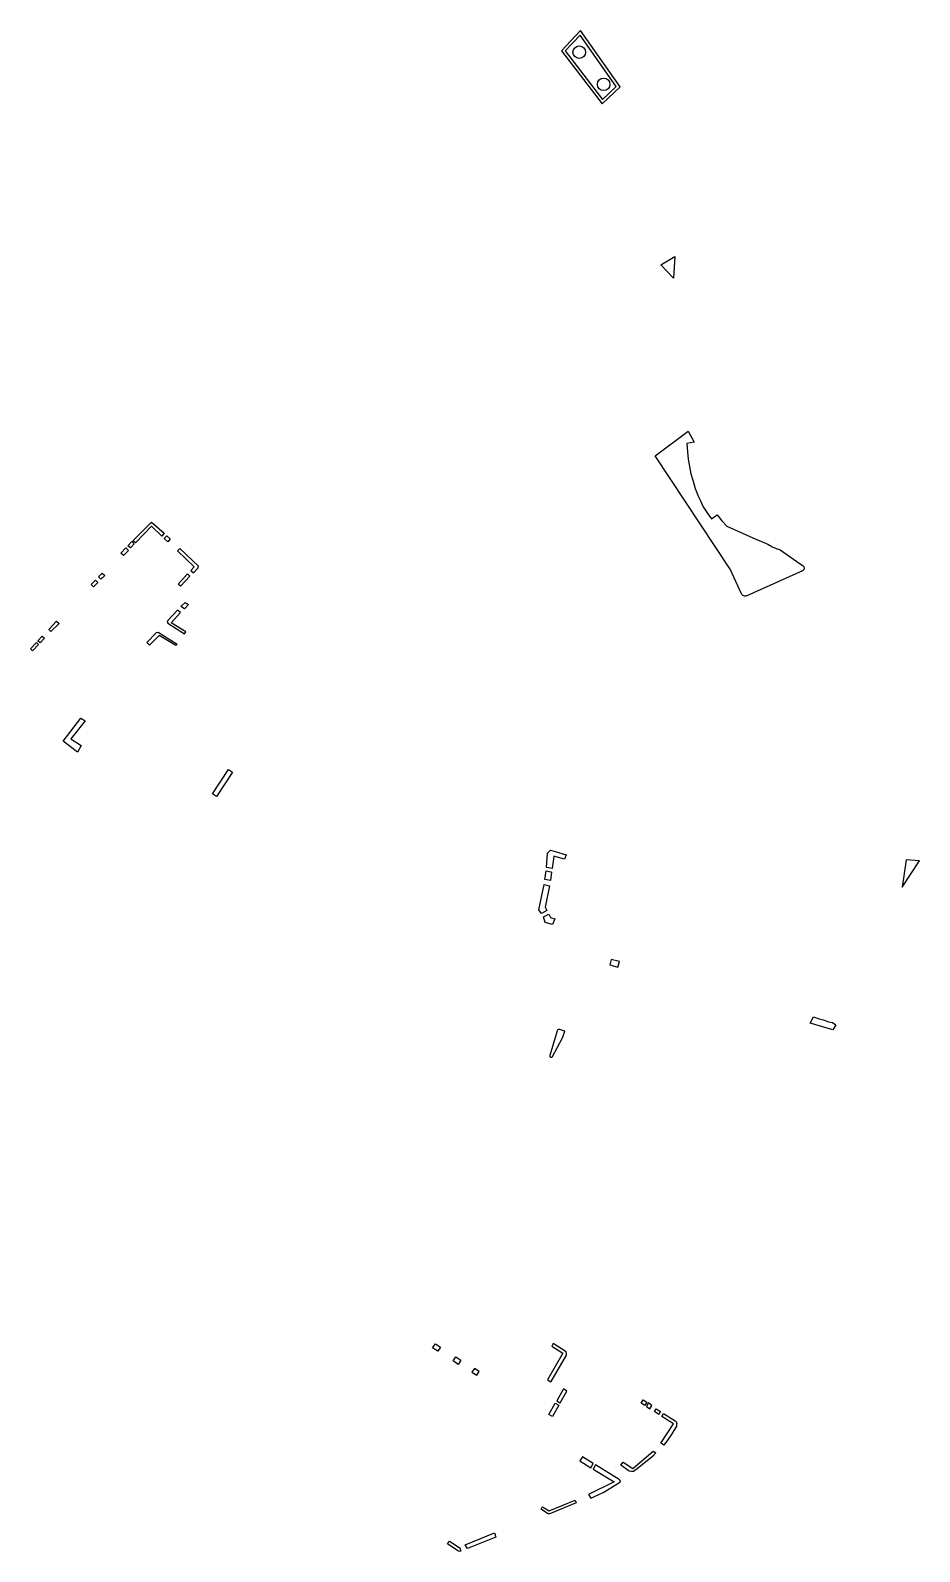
# Model space of a CAD drawing. Header units: millimetres. Extents: x 460021 to 460622, y 1408366 to 1409393.
import ezdxf

# ---------------------------------------------------------------- set-up
doc = ezdxf.new("R2010")
doc.units = ezdxf.units.MM
doc.layers.add('Végétation', color=3, linetype='Continuous')

msp = doc.modelspace()

# ---------------------------------------------------------------- linework, layer by layer
at = {"layer": 'Végétation', "flags": 128}
for points in [[(460393.1, 1409393.3), (460380.2, 1409379.6), (460407.8, 1409343.7), (460419.8, 1409355.2), (460393.1, 1409393.3)], [(460293.1, 1408503.4), (460295, 1408506.2), (460298.5, 1408504), (460296.6, 1408501.1), (460293.1, 1408503.4)], [(460308.8, 1408497.3), (460312.1, 1408495.2), (460310.4, 1408492.3), (460307, 1408494.6), (460308.8, 1408497.3)], [(460370.8, 1408481.8), (460373, 1408480.4), (460373.2, 1408480.7), (460383.5, 1408498.6), (460383.6, 1408499.2), (460383.5, 1408499.8), (460383.3, 1408500.4), (460383.1, 1408500.9), (460382.7, 1408501.2), (460374.6, 1408506.3), (460373.6, 1408504.6), (460381.2, 1408499.8), (460370.8, 1408481.8)], [(460321.4, 1408489.6), (460319.7, 1408487.1), (460322.9, 1408485), (460324.6, 1408487.5), (460321.4, 1408489.6)], [(460377, 1408467.7), (460379.3, 1408466.3), (460383.8, 1408474.2), (460381.5, 1408475.7), (460381.3, 1408475.2), (460377, 1408467.7)], [(460434, 1408466.1), (460435.4, 1408468.3), (460437.8, 1408466.7), (460436.5, 1408464.5), (460436.5, 1408464.5), (460434, 1408466.1)], [(460376, 1408466), (460378.4, 1408464.7), (460374.1, 1408457.1), (460371.7, 1408458.4), (460376, 1408466)], [(460439.9, 1408462.3), (460441.3, 1408464.6), (460438.9, 1408466.2), (460437.6, 1408463.8), (460439.9, 1408462.3)], [(460443, 1408460.4), (460444.1, 1408462.3), (460447.1, 1408460.5), (460445.9, 1408458.4), (460443, 1408460.4)], [(460456, 1408452), (460448, 1408457.1), (460449.1, 1408459.1), (460457, 1408454.2), (460457.5, 1408453.6), (460457.9, 1408453.2), (460458.1, 1408452.5), (460458, 1408451.9), (460458, 1408451.3), (460457.9, 1408450.5), (460454.8, 1408445.3), (460451.8, 1408441), (460449.3, 1408437.8), (460447.3, 1408439.1), (460456, 1408452), (460448, 1408457.1)], [(460392.7, 1408427.1), (460400, 1408422.4), (460401.7, 1408425.4), (460394.5, 1408429.8), (460392.7, 1408427.1)], [(460442.1, 1408433.7), (460443.9, 1408432.5), (460441.7, 1408430), (460431.4, 1408421.8), (460429.8, 1408420.6), (460428.8, 1408420), (460427.5, 1408420), (460426, 1408420.2), (460420.3, 1408424.1), (460421.9, 1408426.2), (460428.5, 1408422), (460442.1, 1408433.7)], [(460398.5, 1408404.3), (460400, 1408402), (460405.5, 1408404.4), (460408.3, 1408405.8), (460416.5, 1408410.6), (460419, 1408412.2), (460419.9, 1408412.8), (460420, 1408413.4), (460419.6, 1408414.1), (460419.1, 1408414.6), (460403.3, 1408424.4), (460401.7, 1408421.4), (460415.7, 1408412.9), (460398.5, 1408404.3)], [(460389.4, 1408400.6), (460390.2, 1408398.8), (460372.8, 1408391.6), (460372.2, 1408391.4), (460371.5, 1408391.3), (460370.8, 1408391.5), (460366.4, 1408394.4), (460367.2, 1408395.9), (460367.3, 1408396.1), (460371.9, 1408393.3), (460389.4, 1408400.6)], [(460316.6, 1408367.8), (460315.1, 1408370.3), (460334.9, 1408378.4), (460335.9, 1408375.6), (460316.6, 1408367.8)], [(460303.3, 1408371), (460304.5, 1408372.9), (460311, 1408368.6), (460311.3, 1408368.7), (460312.3, 1408366.1), (460311.9, 1408366), (460311.2, 1408365.8), (460310.6, 1408366.1), (460310.1, 1408366.3), (460303.3, 1408371)]]:
    msp.add_lwpolyline(points, dxfattribs=at)
for points in [[(460393.1, 1409393.3), (460380.2, 1409379.6), (460407.8, 1409343.7), (460419.8, 1409355.2)], [(460392.9, 1409390.2), (460382.8, 1409379.5), (460408, 1409346.7), (460417.2, 1409355.4)]]:
    msp.add_lwpolyline(points, close=True, dxfattribs=at)
at = {"layer": 'Végétation', "elevation": 179.7, "flags": 128}
msp.add_lwpolyline([(460447.4, 1409235), (460456.8, 1409240.7), (460455.9, 1409226), (460447.4, 1409235)], dxfattribs=at)
at = {"layer": 'Végétation', "linetype": 'Continuous', "flags": 128}
for points in [[(460443.5, 1409106), (460465.7, 1409122.7), (460469.8, 1409115.1), (460465, 1409114.3), (460465.4, 1409108.7), (460465.9, 1409103.7), (460466.6, 1409098.7), (460467.7, 1409093.7), (460469.1, 1409088.8), (460470.6, 1409084, 0.06295), (460479, 1409066.7), (460481.5, 1409063.3), (460485.4, 1409066.2), (460488.5, 1409062.1), (460491.9, 1409058.4), (460509.5, 1409050.6), (460519.7, 1409046.3, 0.079914), (460528, 1409042.5), (460543.8, 1409031.5, -0.133606), (460544.1, 1409029.6, -0.295753), (460543, 1409028.2), (460505.5, 1409011.5, -0.198657), (460503.4, 1409011.4, -0.166718), (460501.8, 1409012.7), (460494.2, 1409029.4)], [(460379, 1408718.4, 0.119672), (460377.9, 1408718.4, 0.062578), (460377.2, 1408717.5), (460372.3, 1408700.8, 0.390025), (460372.8, 1408699.7, 0.232261), (460374.1, 1408700.2), (460381, 1408712.9), (460382.4, 1408717.3), (460382.3, 1408717.4)], [(460379, 1408718.4, 0.119672), (460377.9, 1408718.4, 0.062578), (460377.2, 1408717.5), (460372.3, 1408700.8, 0.390025), (460372.8, 1408699.7, 0.232261), (460374.1, 1408700.2), (460381, 1408712.9), (460382.4, 1408717.3), (460382.3, 1408717.4)]]:
    msp.add_lwpolyline(points, format="xyb", close=True, dxfattribs=at)
for points in [[(460103.1, 1409061.1), (460111.8, 1409053.7), (460110.1, 1409051.8), (460103.2, 1409058.4), (460092.4, 1409047.1), (460090.6, 1409048.6)], [(460113.6, 1409052), (460115.9, 1409049.8), (460114.2, 1409047.9), (460111.8, 1409050.2)], [(460085.9, 1409043.9), (460087.7, 1409042.1), (460084.2, 1409038.7), (460082.5, 1409040.3)], [(460090, 1409048.1), (460091.4, 1409046.5), (460089, 1409043.9), (460087.3, 1409045.2)], [(460131.5, 1409027), (460134.7, 1409030.3), (460135, 1409031.5), (460122.3, 1409043.3), (460120.7, 1409041.7), (460132, 1409030.9), (460129.8, 1409028.5)], [(460063.9, 1409017.5), (460062.4, 1409019), (460065.3, 1409022), (460067, 1409020.4)], [(460068.9, 1409022.7), (460067.4, 1409024.2), (460069.9, 1409026.8), (460071.6, 1409025.2)], [(460129.1, 1409024.6), (460122.9, 1409018), (460121.2, 1409019.3), (460127.6, 1409026.2)], [(460122.8, 1409000.2), (460120.8, 1409001.8), (460114.2, 1408994.8), (460113.8, 1408993.7), (460114.3, 1408992.9), (460125.6, 1408985.8), (460126.3, 1408987), (460116.5, 1408993.1)], [(460125.9, 1409007), (460128.1, 1409005.5), (460125.4, 1409002.6), (460123, 1409004.1)], [(460035.2, 1408987.2), (460033.8, 1408988.6), (460039, 1408994.2), (460040.7, 1408992.6)], [(460027.9, 1408979.7), (460026.4, 1408981.1), (460029.3, 1408984.2), (460030.8, 1408982.8)], [(460120.5, 1408978.8), (460119.7, 1408977.8), (460108.4, 1408984.6), (460101.9, 1408978), (460100.1, 1408979.8), (460106.6, 1408986.7), (460107.6, 1408986.8)], [(460022.8, 1408974.3), (460021.4, 1408975.5), (460025.4, 1408979.9), (460026.9, 1408978.5)], [(460055.4, 1408928.7), (460058.4, 1408926.9), (460048.8, 1408914.9), (460055.6, 1408910.2), (460053.2, 1408905.9), (460043.6, 1408913.3)], [(460147.2, 1408875.8), (460144.3, 1408877.7), (460155.3, 1408894), (460157.9, 1408892.4)], [(460610.4, 1408814.6), (460622.2, 1408832.3), (460613.1, 1408833.1)]]:
    msp.add_lwpolyline(points, close=True, dxfattribs=at)
at = {"layer": 'Végétation'}
for points in [[(460370.7, 1408837.6), (460372.8, 1408839.5), (460375.9, 1408838.6), (460383.3, 1408836.5), (460382.2, 1408833.5), (460375, 1408835.6), (460373.8, 1408827.2), (460370.1, 1408828)], [(460369, 1408819.9), (460369.8, 1408825.6), (460373, 1408824.9), (460373.5, 1408824.8), (460372.7, 1408819.1)], [(460371.7, 1408796.3), (460372.8, 1408794.1), (460375.6, 1408793.2), (460374.1, 1408789.3), (460369.2, 1408790.7), (460368.1, 1408794.5)], [(460419.3, 1408764.3), (460413.8, 1408765.8), (460412.8, 1408762.1), (460418.2, 1408760.5), (460418.4, 1408761.2)], [(460565.5, 1408721.7), (460563.5, 1408718.2), (460548.3, 1408722.8), (460550.4, 1408727.1), (460554.4, 1408725.6), (460557, 1408724.9), (460560.8, 1408723.6), (460563.3, 1408723.3)]]:
    msp.add_lwpolyline(points, close=True, dxfattribs=at)
msp.add_lwpolyline([(460370.3, 1408798.9), (460366.7, 1408796.9), (460364.9, 1408799.4), (460368.6, 1408816.5), (460372.2, 1408815.5), (460369.2, 1408801), (460370.3, 1408798.9)], dxfattribs=at)
for centre in [(460392.2, 1409378.6), (460408.7, 1409356.9)]:
    msp.add_circle(centre, 4.24, dxfattribs=at)

doc.saveas('drawing.dxf')
